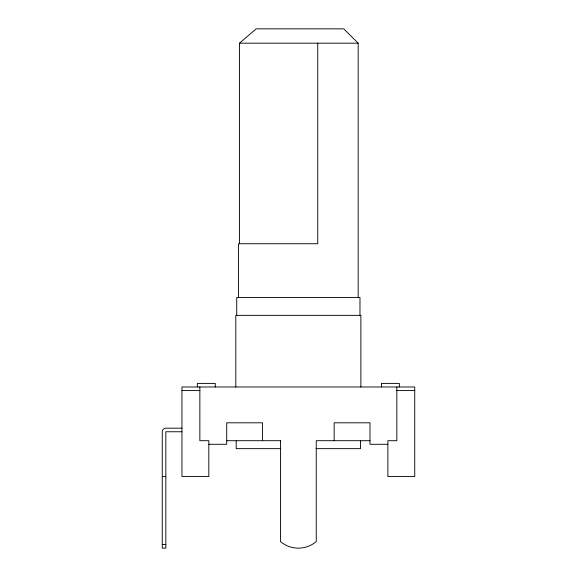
<?xml version="1.0" encoding="UTF-8"?>
<svg xmlns="http://www.w3.org/2000/svg" width="577" height="577" viewBox="0 0 577 577"><rect width="100%" height="100%" fill="white"/><g stroke="black" fill="none" stroke-linecap="round" stroke-linejoin="round"><path stroke-width="0.87" d="M239.513 243.732L239.513 43.174L256.145 28.85L343.762 28.85L358.18 43.174L358.18 297.451M239.513 43.174L358.18 43.174M181.957 390.571L199.858 390.571M396.839 390.571L414.74 390.571M181.957 428.177L165.837 428.177A3.585 3.585 0 0 0 162.26 431.755L162.26 548.15L165.837 548.15L165.837 431.755L181.957 431.755M226.718 440.705L280.61 440.705M369.98 440.705L316.254 440.705L316.254 541.536A27.545 27.545 0 0 1 280.444 541.536L280.444 440.705M208.816 444.29L226.718 444.29L226.718 422.804L262.535 422.804L262.535 440.705M387.881 444.29L369.98 444.29L369.98 422.804L334.162 422.804L334.162 440.705M280.66 448.639L236.195 448.639L236.195 440.705M316.037 448.639L360.502 448.639L360.474 440.705M162.26 476.523L165.837 476.523M162.26 544.565L165.837 544.565M399.342 386.987L399.342 383.409L381.44 383.409L381.44 386.987M396.839 386.987L396.839 440.705L387.881 440.705L387.881 476.523L414.74 476.523L414.74 386.987L181.957 386.987L181.957 476.523L208.816 476.523L208.816 440.705L199.858 440.705L199.858 386.987M360.877 386.987L360.877 315.359L235.82 315.359L235.82 386.987M359.976 315.359L359.976 297.451L236.721 297.451L236.721 315.359M317.754 43.174L317.754 243.732L238.525 243.732L238.525 297.451M215.257 386.987L215.257 383.409L197.356 383.409L197.356 386.987"/></g></svg>
